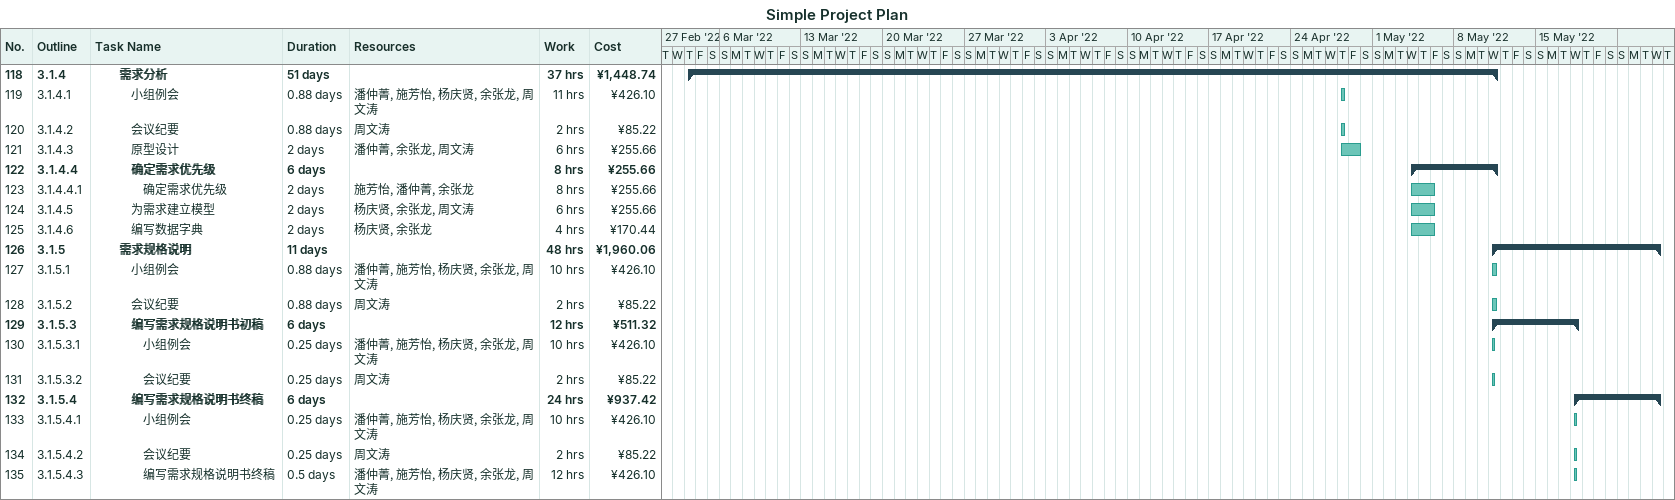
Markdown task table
Simple Project Plan

| ID | WBS | Task | Duration | Start | Finish | Resources | Work (h) | Cost (¥) |
|---|---|---|---|---|---|---|---|---|
| 118 | 3.1.4 | **需求分析** | 51d | 2022-03-03 | 2022-05-11 |  | 37 | 1448.74 |
| 119 | 3.1.4.1 | 小组例会 | 0.88d | 2022-04-28 | 2022-04-28 | 潘仲菁, 施芳怡, 杨庆贤, 余张龙, 周文涛 | 11 | 426.10 |
| 120 | 3.1.4.2 | 会议纪要 | 0.88d | 2022-04-28 | 2022-04-28 | 周文涛 | 2 | 85.22 |
| 121 | 3.1.4.3 | 原型设计 | 2d | 2022-04-28 | 2022-04-30 | 潘仲菁, 余张龙, 周文涛 | 6 | 255.66 |
| 122 | 3.1.4.4 | **确定需求优先级** | 6d | 2022-05-04 | 2022-05-11 |  | 8 | 255.66 |
| 123 | 3.1.4.4.1 | 确定需求优先级 | 2d | 2022-05-04 | 2022-05-06 | 施芳怡, 潘仲菁, 余张龙 | 8 | 255.66 |
| 124 | 3.1.4.5 | 为需求建立模型 | 2d | 2022-05-04 | 2022-05-06 | 杨庆贤, 余张龙, 周文涛 | 6 | 255.66 |
| 125 | 3.1.4.6 | 编写数据字典 | 2d | 2022-05-04 | 2022-05-06 | 杨庆贤, 余张龙 | 4 | 170.44 |
| 126 | 3.1.5 | **需求规格说明** | 11d | 2022-05-11 | 2022-05-25 |  | 48 | 1960.06 |
| 127 | 3.1.5.1 | 小组例会 | 0.88d | 2022-05-11 | 2022-05-11 | 潘仲菁, 施芳怡, 杨庆贤, 余张龙, 周文涛 | 10 | 426.10 |
| 128 | 3.1.5.2 | 会议纪要 | 0.88d | 2022-05-11 | 2022-05-11 | 周文涛 | 2 | 85.22 |
| 129 | 3.1.5.3 | **编写需求规格说明书初稿** | 6d | 2022-05-11 | 2022-05-18 |  | 12 | 511.32 |
| 130 | 3.1.5.3.1 | 小组例会 | 0.25d | 2022-05-11 | 2022-05-11 | 潘仲菁, 施芳怡, 杨庆贤, 余张龙, 周文涛 | 10 | 426.10 |
| 131 | 3.1.5.3.2 | 会议纪要 | 0.25d | 2022-05-11 | 2022-05-11 | 周文涛 | 2 | 85.22 |
| 132 | 3.1.5.4 | **编写需求规格说明书终稿** | 6d | 2022-05-18 | 2022-05-25 |  | 24 | 937.42 |
| 133 | 3.1.5.4.1 | 小组例会 | 0.25d | 2022-05-18 | 2022-05-18 | 潘仲菁, 施芳怡, 杨庆贤, 余张龙, 周文涛 | 10 | 426.10 |
| 134 | 3.1.5.4.2 | 会议纪要 | 0.25d | 2022-05-18 | 2022-05-18 | 周文涛 | 2 | 85.22 |
| 135 | 3.1.5.4.3 | 编写需求规格说明书终稿 | 0.5d | 2022-05-18 | 2022-05-18 | 潘仲菁, 施芳怡, 杨庆贤, 余张龙, 周文涛 | 12 | 426.10 |
